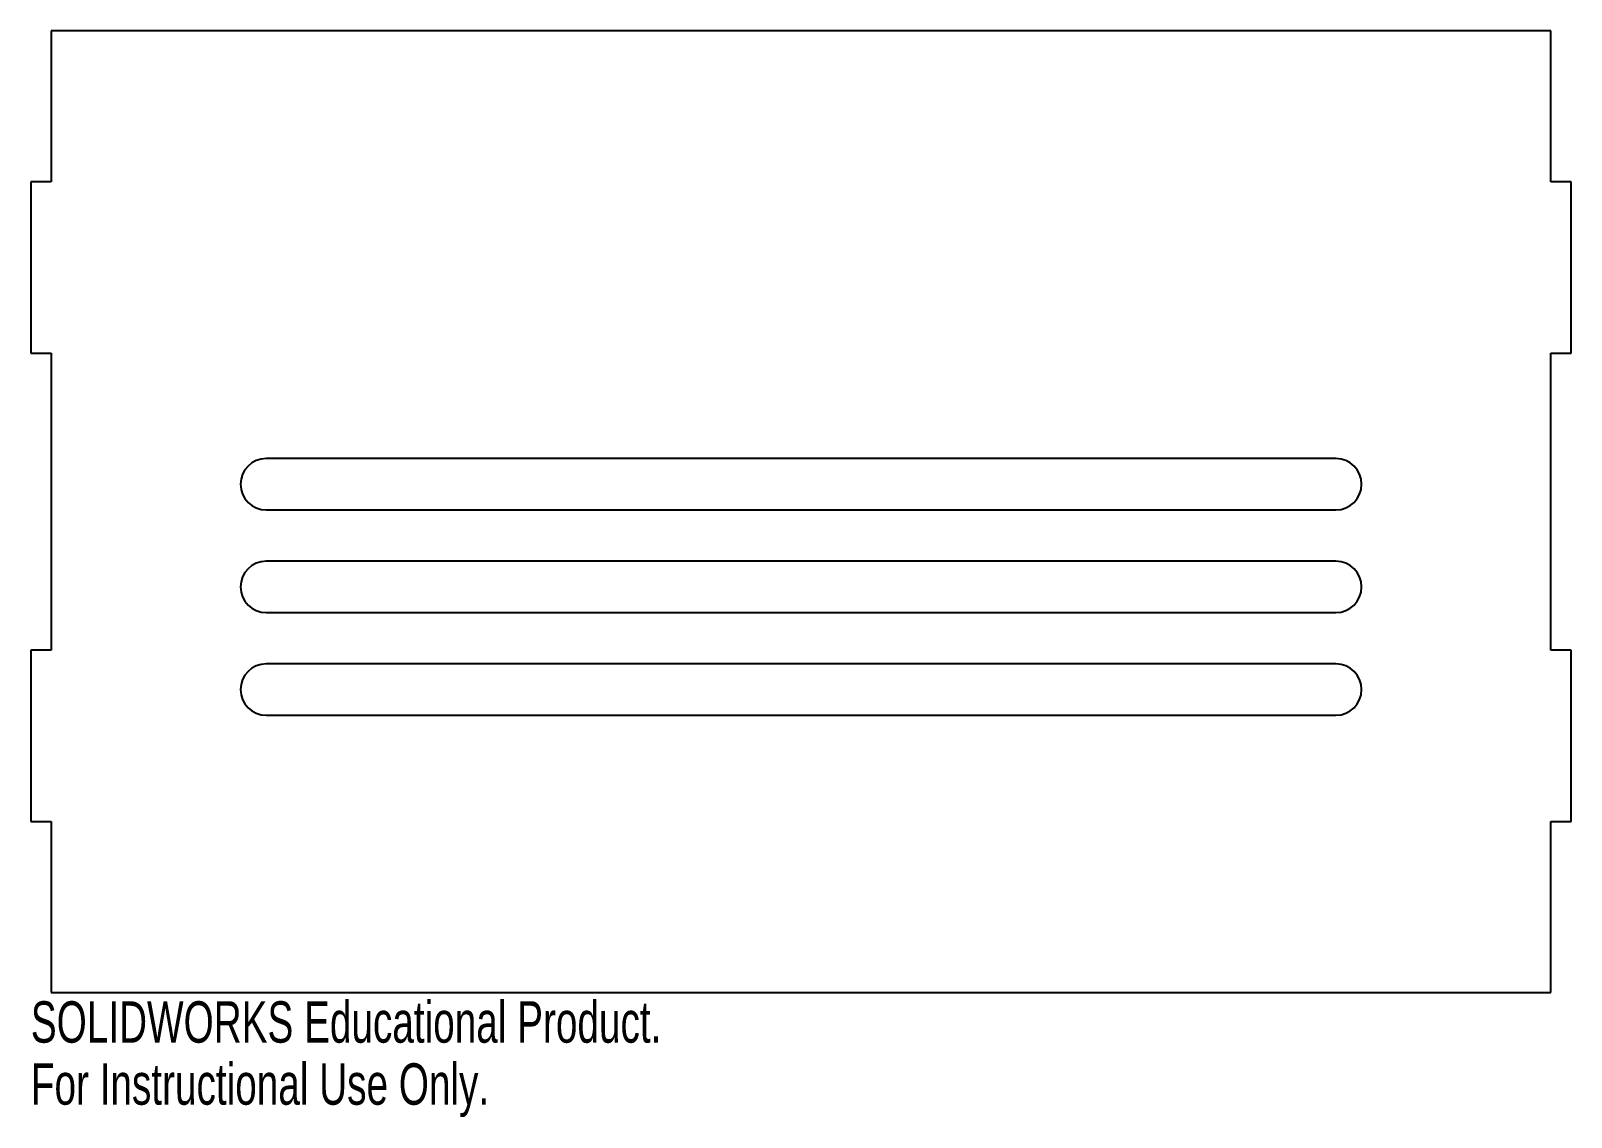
# Model space of a CAD drawing. Header units: millimetres. Extents: x -80 to 100, y -54 to 73.
import ezdxf

# ---------------------------------------------------------------- set-up
doc = ezdxf.new("R2010")
doc.units = ezdxf.units.MM
doc.styles.add('SLDTEXTSTYLE0', font='TXT', dxfattribs={"width": 0.7})

msp = doc.modelspace()

# ---------------------------------------------------------------- linework, layer by layer
at = {"color": 7, "linetype": 'Continuous', "lineweight": 25}
for p, q in [((97.89, 72.85), (-77.38, 72.85)), ((-77.38, 72.85), (-77.38, 55.18)), ((97.89, 55.18), (97.89, 72.85)), ((-77.38, 55.18), (-79.74, 55.18)), ((-79.74, 55.18), (-79.74, 35.18)), ((100.26, 55.18), (97.89, 55.18)), ((100.26, 35.18), (100.26, 55.18)), ((-79.74, 35.18), (-77.38, 35.18)), ((-77.38, 35.18), (-77.38, 0.44)), ((97.89, 0.44), (97.89, 35.18)), ((97.89, 35.18), (100.26, 35.18)), ((72.76, 22.85), (-52.24, 22.85)), ((-52.24, 16.85), (72.76, 16.85)), ((72.76, 10.85), (-52.24, 10.85)), ((-52.24, 4.85), (72.76, 4.85)), ((-77.38, 0.44), (-79.74, 0.44)), ((-79.74, 0.44), (-79.74, -19.56)), ((100.26, 0.44), (97.89, 0.44)), ((100.26, -19.56), (100.26, 0.44)), ((72.76, -1.15), (-52.24, -1.15)), ((-52.24, -7.15), (72.76, -7.15)), ((-79.74, -19.56), (-77.38, -19.56)), ((-77.38, -19.56), (-77.38, -39.56)), ((97.89, -39.56), (97.89, -19.56)), ((97.89, -19.56), (100.26, -19.56)), ((-77.38, -39.56), (97.89, -39.56))]:
    msp.add_line(p, q, dxfattribs=at)
for centre, start, end in [((-52.24, 19.85), 90, 270), ((72.76, 19.85), 270, 90), ((-52.24, 7.85), 90, 270), ((72.76, 7.85), 270, 90), ((-52.24, -4.15), 90, 270), ((72.76, -4.15), 270, 90)]:
    msp.add_arc(centre, 3, start, end, dxfattribs=at)

# ---------------------------------------------------------------- texts
at = {"color": 7, "linetype": 'Continuous', "char_height": 4.8336, "attachment_point": 1, "style": 'SLDTEXTSTYLE0'}
for s, insert in [('SOLIDWORKS Educational Product.', (-79.74, -40.58)), ('For Instructional Use Only.', (-79.74, -47.83))]:
    msp.add_mtext(s, dxfattribs=dict(at, insert=insert))

doc.saveas('drawing.dxf')
